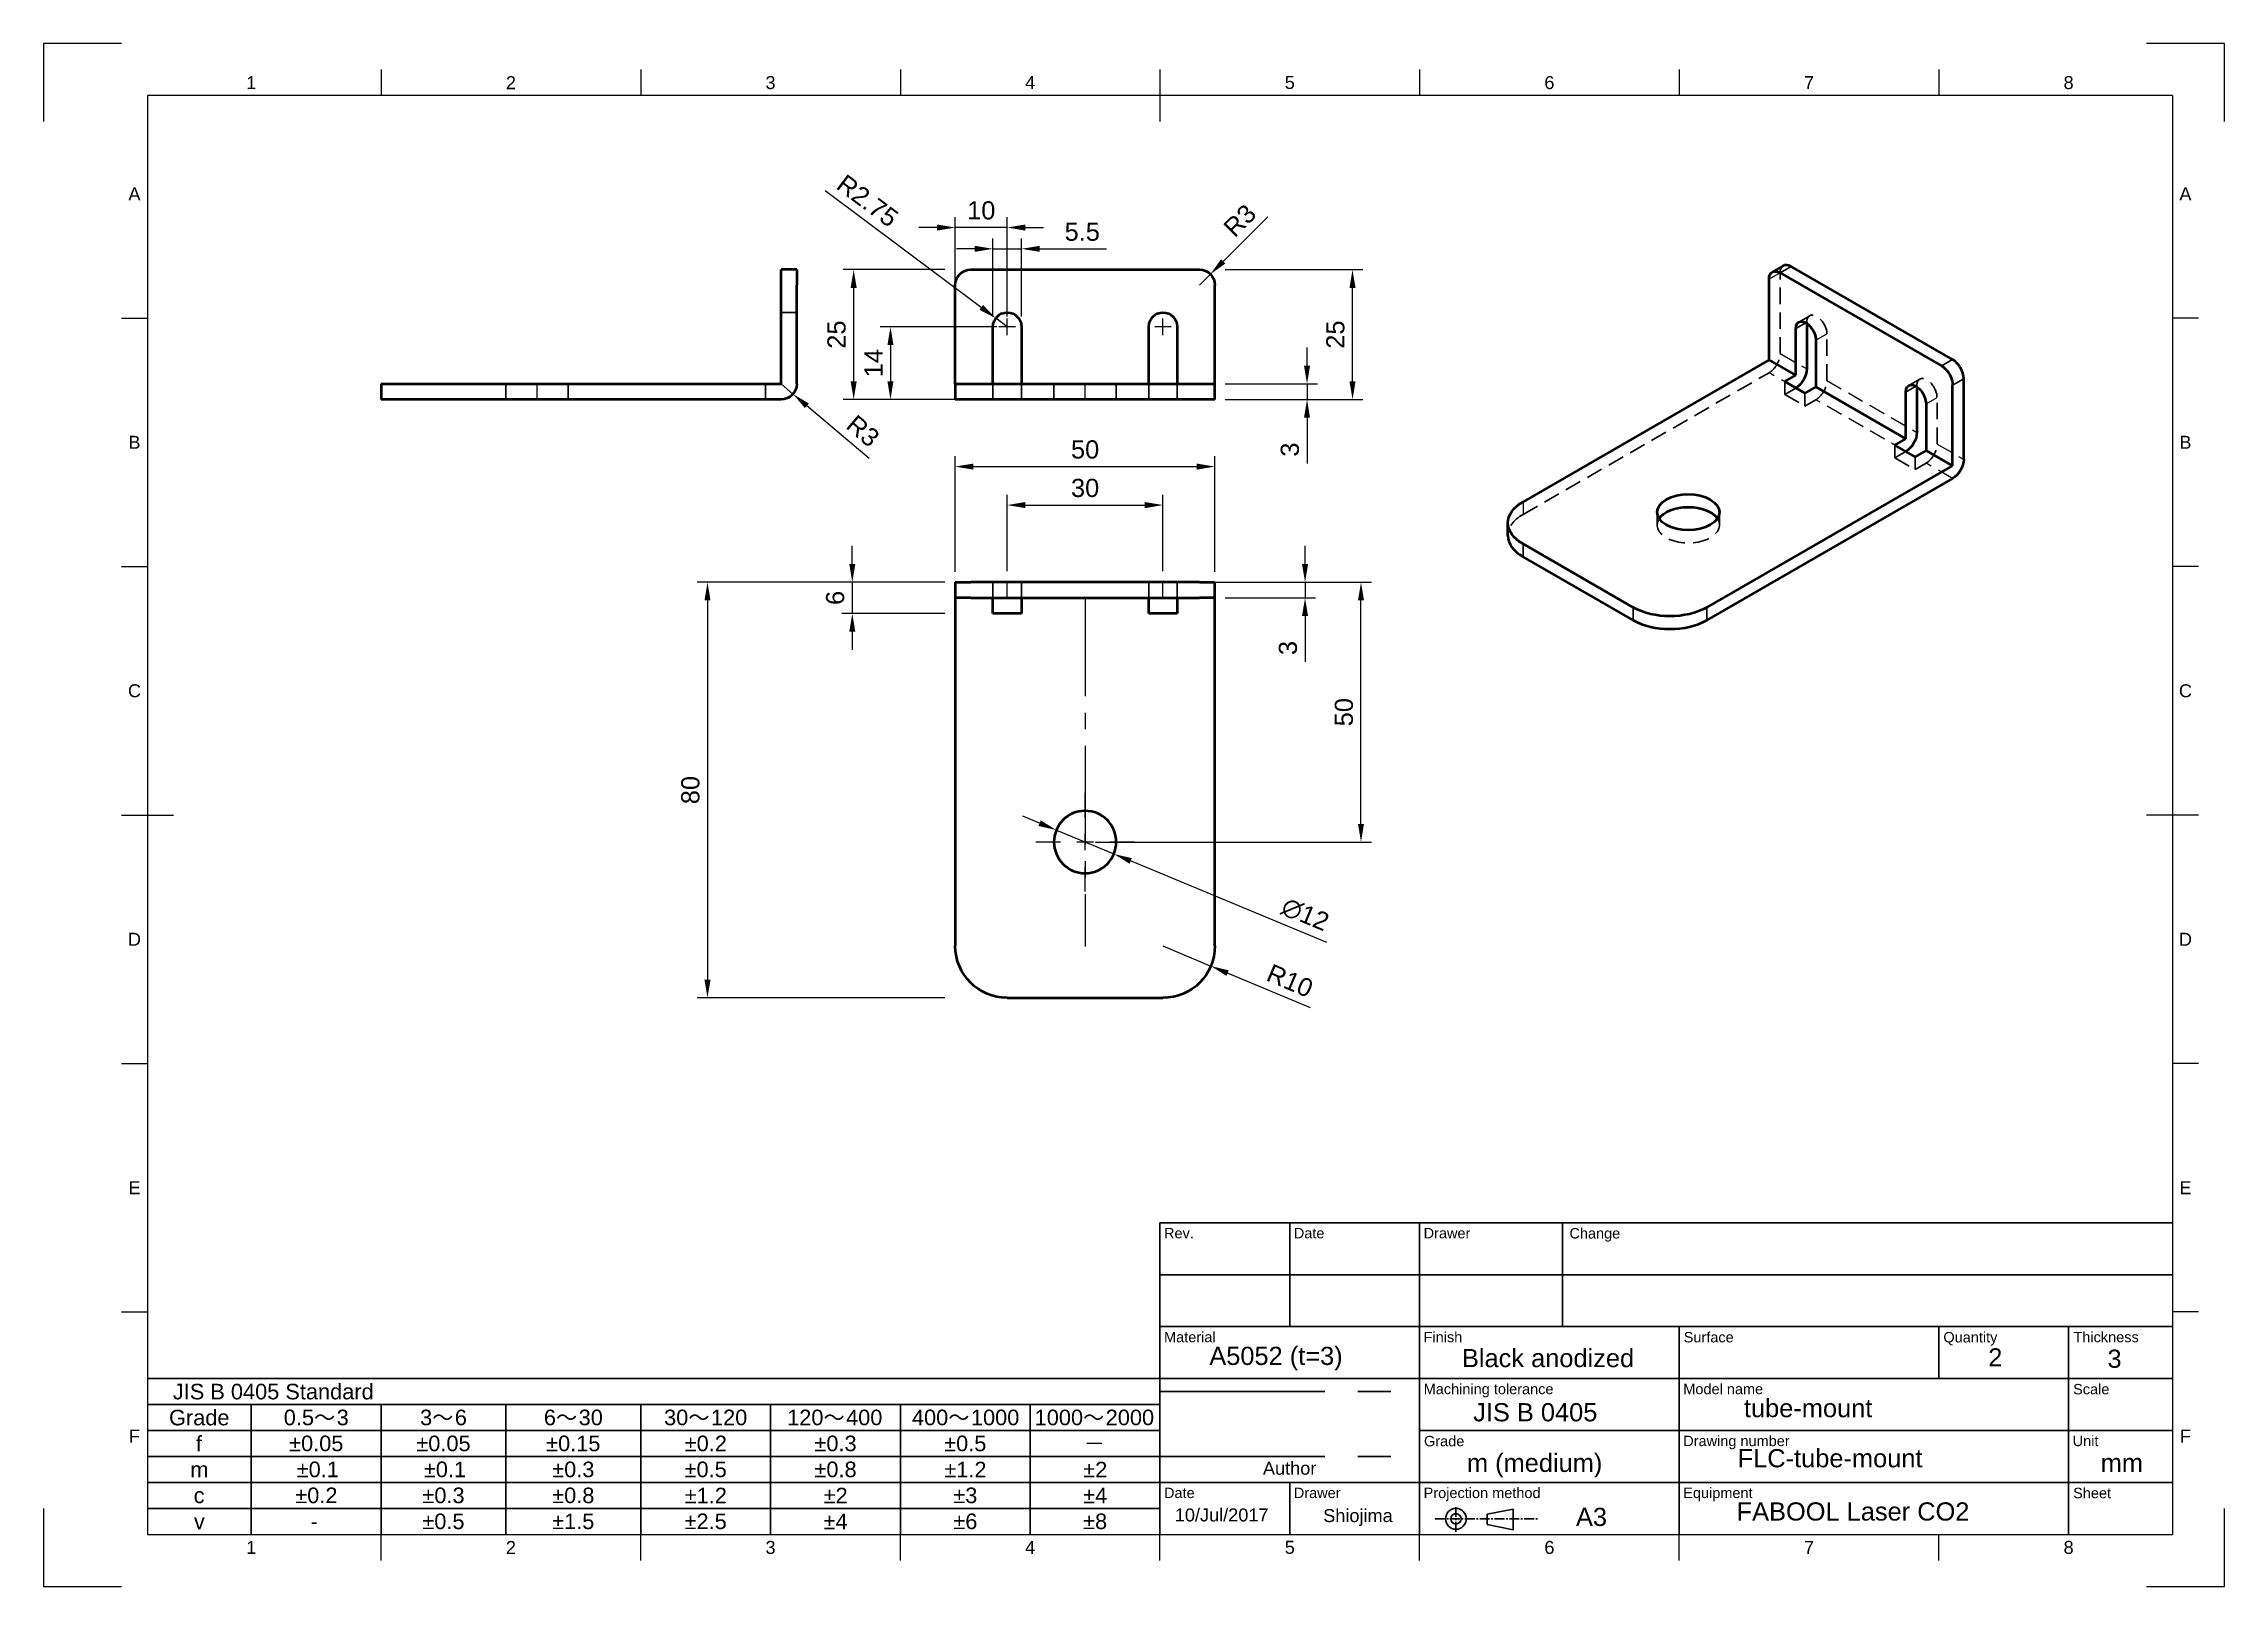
# Model space of a CAD drawing. Header units: millimetres. Extents: x 0 to 420, y 0 to 297.
import ezdxf
from ezdxf.enums import TextEntityAlignment as Align

# ---------------------------------------------------------------- set-up
doc = ezdxf.new("R2010")
doc.units = ezdxf.units.MM
for name, pattern in [('CENTER', [50.8, 31.75, -6.35, 6.35, -6.35]), ('CENTER2', [28.575, 19.05, -3.175, 3.175, -3.175]), ('HIDDEN2', [4.7625, 3.175, -1.5875])]:
    doc.linetypes.add(name, pattern=pattern)
for name, color, linetype, lineweight in [('Annotations', 7, 'Continuous', 25), ('Border', 7, 'Continuous', 25), ('Center Lines', 7, 'CENTER2', 25), ('TitleBlock', 7, 'Continuous', 35), ('可視', 7, 'Continuous', 50), ('狭い可視', 7, 'Continuous', 35), ('狭い隠線', 7, 'HIDDEN2', 25), ('隠線処理', 7, 'HIDDEN2', 35)]:
    doc.layers.add(name, color=color, linetype=linetype, lineweight=lineweight)
doc.styles.add('FusionTitle', font='ARIALUNI.TTF')
doc.styles.get("Standard").update_dxf_attribs({"font": 'arial.ttf'})
doc.dimstyles.new('ISO-25', dxfattribs={"dimtxt": 3.5, "dimasz": 3.5, "dimexe": 2, "dimexo": 2, "dimgap": 1.5, "dimtad": 1, "dimdsep": 46, "dimtxsty": 'Standard', "dimcen": 0, "dimclrd": 256, "dimclre": 256, "dimclrt": 256, "dimazin": 3, "dimtp": 0.1, "dimtm": 0.1, "dimtfac": 0.714, "dimtmove": 0, "dimatfit": 3, "dimfxl": 1, "dimarcsym": 0})

# ---------------------------------------------------------------- blocks, each defined once
blk = doc.blocks.new('CustomObjectsInViewport9_0')
at = {"layer": '可視', "extrusion": (-0.707107, -0.407196, 0.578093)}
for p, q in [((335.07, 254.24), (332.95, 253.02)), ((334.45, 252.87), (365.56, 234.95)), ((367.68, 236.17), (336.57, 254.09)), ((332.33, 236.1), (332.33, 251.64)), ((337.46, 233.15), (337.46, 242.14)), ((339.58, 243.16), (339.58, 234.37)), ((341.34, 239.91), (341.34, 230.91)), ((332.33, 236.1), (284.95, 208.82)), ((337.46, 233.15), (332.33, 236.1)), ((335.33, 231.93), (337.46, 233.15)), ((339.22, 229.69), (335.33, 231.93)), ((367.68, 215.74), (367.68, 231.28)), ((369.81, 216.97), (369.81, 232.5)), ((341.34, 230.91), (339.22, 229.69)), ((358.67, 220.94), (341.34, 230.91)), ((358.67, 220.94), (358.67, 229.93)), ((360.79, 230.95), (360.79, 222.16)), ((362.56, 227.69), (362.56, 218.7)), ((356.55, 219.71), (358.67, 220.94)), ((360.44, 217.47), (356.55, 219.71)), ((362.56, 218.7), (360.44, 217.47)), ((367.68, 215.74), (362.56, 218.7)), ((320.31, 188.46), (367.68, 215.74)), ((367.68, 213.29), (320.31, 186.01)), ((282.02, 202.3), (282.02, 204.75)), ((284.95, 200.68), (306.17, 188.46)), ((306.17, 186.01), (284.95, 198.23))]:
    blk.add_line(p, q, dxfattribs=at)
at = {"layer": '可視', "extrusion": (1.09315e-16, 2.55123e-16, -1)}
for centre, start_param, end_param in [((334.45, 250.42), -0.787332, 0.783464), ((365.56, 232.5), 0.783464, 2.354261)]:
    blk.add_ellipse(centre, major_axis=(-1.5, 2.6), ratio=0.578093, start_param=start_param, end_param=end_param, dxfattribs=at)
at = {"layer": '可視'}
for centre, major_axis, ratio, start_param, end_param in [((336.57, 251.64), (-1.5, 2.6), 0.578093, -0.783464, 0), ((367.68, 233.72), (-1.5, 2.6), 0.578093, -2.354261, -0.783464), ((292.02, 202.3), (-10, 0), 0.575862, 0, 0.785398), ((313.24, 190.08), (-10, 0), 0.575862, 0.785398, 2.356194)]:
    blk.add_ellipse(centre, major_axis=major_axis, ratio=ratio, start_param=start_param, end_param=end_param, dxfattribs=at)
at = {"layer": '可視', "extrusion": (-7.61682e-17, 2.43506e-16, -1)}
for centre in [(339.4, 241.02), (360.61, 228.81)]:
    blk.add_ellipse(centre, major_axis=(-1.37, 2.38), ratio=0.578093, start_param=-0.787332, end_param=2.354261, dxfattribs=at)
at = {"layer": '可視', "extrusion": (8.67549e-17, 2.06271e-16, -1)}
for centre, end_param in [((337.46, 233.15), 5.495853), ((358.67, 220.94), 5.495853), ((367.68, 215.74), 5.499721)]:
    blk.add_ellipse(centre, major_axis=(-1.5, -2.6), ratio=0.578093, start_param=3.928925, end_param=end_param, dxfattribs=at)
at = {"layer": '可視', "extrusion": (1.11022e-16, 3.60822e-16, -1)}
for centre, start_param, end_param in [((316.77, 206.79), -2.356194, 3.926991), ((316.77, 204.33), 0.362832, 2.778761)]:
    blk.add_ellipse(centre, major_axis=(-6, 0), ratio=0.575862, start_param=start_param, end_param=end_param, dxfattribs=at)
at = {"layer": '可視', "extrusion": (1.64397e-29, 2.77556e-16, -1)}
blk.add_ellipse((292.02, 204.75), major_axis=(-10, 0), ratio=0.575862, start_param=-0.785398, end_param=0.785398, dxfattribs=at)
at = {"layer": '可視', "extrusion": (-5.55112e-17, 2.77556e-16, -1)}
blk.add_ellipse((313.24, 192.53), major_axis=(-10, 0), ratio=0.575862, start_param=-2.356194, end_param=-0.785398, dxfattribs=at)
at = {"layer": '狭い可視', "extrusion": (-0.707107, -0.407196, 0.578093)}
for p, q in [((334.45, 252.87), (336.57, 254.09)), ((337.46, 242.14), (339.41, 243.27)), ((367.68, 236.17), (365.56, 234.95)), ((358.67, 229.93), (360.62, 231.05)), ((367.68, 231.28), (369.81, 232.5)), ((284.95, 198.23), (284.95, 200.68)), ((306.17, 188.46), (306.17, 186.01)), ((320.31, 186.01), (320.31, 188.46))]:
    blk.add_line(p, q, dxfattribs=at)
at = {"layer": '狭い隠線', "extrusion": (-0.707107, -0.407196, 0.578093)}
for p, q in [((334.45, 252.86), (332.33, 251.64)), ((339.41, 243.27), (339.58, 243.37)), ((341.34, 239.91), (343.47, 241.13)), ((334.45, 237.33), (339.58, 234.37)), ((337.46, 230.7), (332.33, 233.65)), ((343.47, 232.13), (360.79, 222.16)), ((360.62, 231.05), (360.79, 231.15)), ((358.67, 218.48), (341.34, 228.46)), ((362.56, 227.69), (364.68, 228.91)), ((364.68, 219.92), (369.81, 216.97)), ((367.68, 213.29), (362.56, 216.24)), ((284.95, 208.82), (284.95, 206.37))]:
    blk.add_line(p, q, dxfattribs=at)
at = {"layer": '隠線処理', "extrusion": (-0.707107, -0.407196, 0.578093)}
for p, q in [((334.45, 237.33), (334.45, 252.86)), ((338.03, 243.41), (340.15, 244.63)), ((339.58, 243.37), (339.58, 243.16)), ((343.47, 232.13), (343.47, 241.13)), ((284.95, 206.37), (332.33, 233.65)), ((335.33, 231.93), (335.33, 229.48)), ((359.24, 231.19), (361.36, 232.41)), ((360.79, 231.15), (360.79, 230.95)), ((337.46, 230.7), (335.33, 229.48)), ((335.33, 229.48), (339.22, 227.24)), ((339.22, 229.69), (339.22, 227.24)), ((339.22, 227.24), (341.34, 228.46)), ((364.68, 219.92), (364.68, 228.91)), ((356.55, 219.71), (356.55, 217.26)), ((358.67, 218.48), (356.55, 217.26)), ((356.55, 217.26), (360.44, 215.02)), ((360.44, 217.47), (360.44, 215.02)), ((360.44, 215.02), (362.56, 216.24)), ((310.77, 204.33), (310.77, 206.79)), ((322.77, 204.33), (322.77, 206.79))]:
    blk.add_line(p, q, dxfattribs=at)
at = {"layer": '隠線処理'}
for centre, major_axis, ratio, start_param, end_param in [((336.57, 251.64), (-1.5, 2.6), 0.578093, 0, 0.787332), ((341.52, 242.25), (-1.37, 2.38), 0.578093, -2.354261, 0.787332), ((332.33, 236.1), (-1.5, -2.6), 0.578093, 0.783464, 2.354261), ((341.34, 230.91), (-1.5, -2.6), 0.578093, 0.783464, 2.354261), ((362.73, 230.03), (-1.37, 2.38), 0.578093, -2.354261, 0.787332), ((362.56, 218.7), (-1.5, -2.6), 0.578093, 0.783464, 2.354261), ((292.02, 202.3), (-10, 0), 0.575862, -0.785398, 0)]:
    blk.add_ellipse(centre, major_axis=major_axis, ratio=ratio, start_param=start_param, end_param=end_param, dxfattribs=at)
at = {"layer": '隠線処理', "extrusion": (1.9607e-16, -4.88514e-17, -1)}
for centre in [(337.46, 233.15), (358.67, 220.94)]:
    blk.add_ellipse(centre, major_axis=(-1.5, -2.6), ratio=0.578093, start_param=5.495853, end_param=5.499721, dxfattribs=at)
at = {"layer": '隠線処理', "extrusion": (1.11022e-16, 3.60822e-16, -1)}
blk.add_ellipse((316.77, 204.33), major_axis=(-6, 0), ratio=0.575862, start_param=2.778761, end_param=6.646017, dxfattribs=at)
blk = doc.blocks.new('NEW BLOCK3')
for p, q in [((215, 70), (410, 70)), ((215, 70), (215, 10)), ((240, 50), (240, 70)), ((265, 50), (265, 70)), ((292.51, 70), (292.51, 50)), ((215, 60), (410, 60)), ((215, 50), (410, 50)), ((265, 40), (265, 50)), ((315, 40), (315, 50)), ((365, 40), (365, 50)), ((390, 40), (390, 50)), ((215, 40), (410, 40)), ((265, 10), (265, 40)), ((315, 10), (315, 40)), ((390, 10), (390, 40)), ((265, 30), (410, 30)), ((215, 20), (410, 20)), ((240, 10), (240, 20)), ((278, 13.89), (283, 14.89)), ((278, 11.89), (278, 13.89)), ((283, 14.89), (283, 10.89)), ((283, 10.89), (278, 11.89))]:
    blk.add_line(p, q)
at = {"transparency": 33554687}
for p, q in [((215, 40), (20, 40)), ((20, 35), (215, 35)), ((40, 10), (40, 35)), ((65, 10), (65, 35)), ((89, 10), (89, 35)), ((115, 10), (115, 35)), ((140, 10), (140, 35)), ((165, 10), (165, 35)), ((190, 10), (190, 35)), ((215, 30), (20, 30)), ((20, 25), (215, 25)), ((215, 20), (20, 20)), ((20, 15), (215, 15))]:
    blk.add_line(p, q, dxfattribs=at)
at = {"linetype": 'CENTER', "transparency": 33554687}
blk.add_line((215, 37.5), (265, 37.5), dxfattribs=at)
at = {"linetype": 'CENTER'}
blk.add_line((215, 25), (265, 25), dxfattribs=at)
at = {"linetype": 'CENTER2', "ltscale": 0.1}
for p, q in [((268, 13), (287.69, 13)), ((272, 10.5), (272, 15.5))]:
    blk.add_line(p, q, dxfattribs=at)
for radius in [2, 1]:
    blk.add_circle((272, 13), radius)
at = {"layer": 'Border', "transparency": 33554687}
for p, q in [((0, 297), (0, 282)), ((15, 297), (0, 297)), ((0, 297), (0, 282)), ((15, 297), (0, 297)), ((15, 297), (0, 297)), ((0, 297), (0, 282)), ((420, 297), (405, 297)), ((420, 297), (405, 297)), ((420, 297), (405, 297)), ((420, 282), (420, 297)), ((420, 282), (420, 297)), ((420, 282), (420, 297)), ((65, 292), (65, 287)), ((65, 292), (65, 287)), ((65, 292), (65, 287)), ((115, 292), (115, 287)), ((115, 292), (115, 287)), ((115, 292), (115, 287)), ((165, 292), (165, 287)), ((165, 292), (165, 287)), ((165, 292), (165, 287)), ((215, 292), (215, 282)), ((215, 292), (215, 282)), ((215, 292), (215, 282)), ((265, 292), (265, 287)), ((265, 292), (265, 287)), ((265, 292), (265, 287)), ((315, 292), (315, 287)), ((315, 292), (315, 287)), ((315, 292), (315, 287)), ((365, 292), (365, 287)), ((365, 292), (365, 287)), ((365, 292), (365, 287)), ((410, 287), (20, 287)), ((20, 287), (20, 10)), ((410, 287), (20, 287)), ((20, 287), (20, 10)), ((410, 287), (20, 287)), ((20, 287), (20, 10)), ((410, 287), (410, 10)), ((410, 287), (410, 10)), ((410, 287), (410, 10)), ((15, 244.17), (20, 244.17)), ((15, 244.17), (20, 244.17)), ((15, 244.17), (20, 244.17)), ((415, 244.17), (410, 244.17)), ((415, 244.17), (410, 244.17)), ((415, 244.17), (410, 244.17)), ((15, 196.33), (20, 196.33)), ((15, 196.33), (20, 196.33)), ((15, 196.33), (20, 196.33)), ((415, 196.33), (410, 196.33)), ((415, 196.33), (410, 196.33)), ((415, 196.33), (410, 196.33)), ((15, 148.5), (25, 148.5)), ((15, 148.5), (25, 148.5)), ((15, 148.5), (25, 148.5)), ((415, 148.5), (405, 148.5)), ((415, 148.5), (405, 148.5)), ((415, 148.5), (405, 148.5)), ((15, 100.67), (20, 100.67)), ((15, 100.67), (20, 100.67)), ((15, 100.67), (20, 100.67)), ((415, 100.67), (410, 100.67)), ((415, 100.67), (410, 100.67)), ((415, 100.67), (410, 100.67)), ((15, 52.83), (20, 52.83)), ((15, 52.83), (20, 52.83)), ((15, 52.83), (20, 52.83)), ((415, 52.83), (410, 52.83)), ((415, 52.83), (410, 52.83)), ((415, 52.83), (410, 52.83)), ((0, 15), (0, 0)), ((0, 15), (0, 0)), ((0, 15), (0, 0)), ((215, 5), (215, 15)), ((215, 5), (215, 15)), ((215, 5), (215, 15)), ((420, 0), (420, 15)), ((420, 0), (420, 15)), ((420, 0), (420, 15)), ((20, 10), (410, 10)), ((20, 10), (410, 10)), ((20, 10), (410, 10)), ((65, 5), (65, 10)), ((65, 5), (65, 10)), ((65, 5), (65, 10)), ((115, 5), (115, 10)), ((115, 5), (115, 10)), ((115, 5), (115, 10)), ((165, 5), (165, 10)), ((165, 5), (165, 10)), ((165, 5), (165, 10)), ((265, 5), (265, 10)), ((265, 5), (265, 10)), ((265, 5), (265, 10)), ((315, 5), (315, 10)), ((315, 5), (315, 10)), ((315, 5), (315, 10)), ((365, 5), (365, 10)), ((365, 5), (365, 10)), ((365, 5), (365, 10)), ((0, 0), (15, 0)), ((0, 0), (15, 0)), ((0, 0), (15, 0)), ((405, 0), (420, 0)), ((405, 0), (420, 0)), ((405, 0), (420, 0))]:
    blk.add_line(p, q, dxfattribs=at)
at = {"transparency": 33554687}
for s, height, p in [('Rev.', 2, (215.78, 67)), ('Date', 2, (240.78, 67)), ('Drawer', 2, (265.78, 67)), ('Change', 2, (293.86, 66.97)), ('Material', 2, (215.79, 47)), ('Finish', 2, (265.77, 47)), ('Surface', 2, (315.87, 46.97)), ('Quantity', 2, (365.88, 46.96)), ('Thickness', 2, (390.93, 47)), ('JIS B 0405 Standard', 3, (24.89, 36)), ('Machining tolerance', 2, (265.79, 37)), ('Model name', 2, (315.79, 37)), ('Scale', 2, (390.87, 36.97)), ('Grade', 3, (24.15, 31)), ('0.5', 3, (46.25, 31.02)), ('3', 3, (56.44, 31.02)), ('3', 3, (72.5, 31.02)), ('6', 3, (79.19, 31.02)), ('6', 3, (96.34, 31.02)), ('30', 3, (103.04, 31.02)), ('30', 3, (119.5, 31.02)), ('120', 3, (128.53, 31.02)), ('120', 3, (143.2, 31.02)), ('400', 3, (154.55, 31.02)), ('400', 3, (167.23, 31.02)), ('1000', 3, (178.59, 31.02)), ('1000', 3, (190.87, 31.02)), ('2000', 3, (204.55, 31.02)), ('JIS B 0405', 3.5, (275.32, 31.77)), ('～', 3, (52.07, 31.02)), ('～', 3, (74.83, 31.02)), ('～', 3, (98.67, 31.02)), ('～', 3, (124.17, 31.02)), ('～', 3, (150.19, 31.02)), ('～', 3, (174.23, 31.02)), ('～', 3, (200.19, 31.02)), ('f', 3, (29.33, 25.97)), ('±0.05', 3, (47.28, 26.02)), ('±0.05', 3, (71.78, 26.02)), ('±0.15', 3, (96.78, 26.02)), ('±0.2', 3, (123.47, 26.02)), ('±0.3', 3, (148.45, 26.02)), ('±0.5', 3, (173.44, 26.02)), ('－', 3, (200.3, 26)), ('Grade', 2, (265.85, 26.97)), ('m (medium)', 3.5, (274.12, 22.03)), ('Drawing number', 2, (315.78, 27)), ('Unit', 2, (390.78, 27)), ('m', 3, (28.25, 21)), ('±0.1', 3, (48.74, 21.02)), ('±0.1', 3, (73.24, 21.02)), ('±0.3', 3, (97.95, 21.02)), ('±0.5', 3, (123.44, 21.02)), ('±0.8', 3, (148.45, 21.02)), ('±1.2', 3, (173.47, 20.99)), ('±2', 3, (200.22, 20.99)), ('Author', 2.5, (234.83, 21.5)), ('mm', 3.5, (396.18, 22.03)), ('c', 3, (28.89, 16.02)), ('±0.2', 3, (48.47, 16.02)), ('±0.3', 3, (72.95, 16.02)), ('±0.8', 3, (97.95, 16.02)), ('±1.2', 3, (123.47, 15.99)), ('±2', 3, (150.22, 15.99)), ('±3', 3, (175.2, 16.02)), ('±4', 3, (200.21, 16)), ('Date', 2, (215.78, 17)), ('Drawer', 2, (240.78, 17)), ('Projection method', 2, (265.78, 17)), ('Equipment', 2, (315.78, 17)), ('Sheet', 2, (390.87, 16.97)), ('v', 3, (28.95, 11)), ('±0.5', 3, (72.94, 11.02)), ('±1.5', 3, (97.94, 11.02)), ('±2.5', 3, (123.44, 11.02)), ('±4', 3, (150.21, 11)), ('±6', 3, (175.2, 11.02)), ('±8', 3, (200.2, 11.02)), ('A3', 3.5, (295.12, 11.63)), ('-', 3, (51.41, 11))]:
    blk.add_text(s, height=height, dxfattribs=at).set_placement(p)
at = {"layer": 'Border', "transparency": 33554687, "style": 'FusionTitle'}
for s, p in [('1', (40, 289.5)), ('1', (40, 289.5)), ('1', (40, 289.5)), ('2', (90, 289.5)), ('2', (90, 289.5)), ('2', (90, 289.5)), ('3', (140, 289.5)), ('3', (140, 289.5)), ('3', (140, 289.5)), ('4', (190, 289.5)), ('4', (190, 289.5)), ('4', (190, 289.5)), ('5', (240, 289.5)), ('5', (240, 289.5)), ('5', (240, 289.5)), ('6', (290, 289.5)), ('6', (290, 289.5)), ('6', (290, 289.5)), ('7', (340, 289.5)), ('7', (340, 289.5)), ('7', (340, 289.5)), ('8', (390, 289.5)), ('8', (390, 289.5)), ('8', (390, 289.5)), ('A', (17.5, 268.08)), ('A', (17.5, 268.08)), ('A', (17.5, 268.08)), ('A', (412.5, 268.08)), ('A', (412.5, 268.08)), ('A', (412.5, 268.08)), ('B', (17.5, 220.25)), ('B', (17.5, 220.25)), ('B', (17.5, 220.25)), ('B', (412.5, 220.25)), ('B', (412.5, 220.25)), ('B', (412.5, 220.25)), ('C', (17.5, 172.42)), ('C', (17.5, 172.42)), ('C', (17.5, 172.42)), ('C', (412.5, 172.42)), ('C', (412.5, 172.42)), ('C', (412.5, 172.42)), ('D', (17.5, 124.58)), ('D', (17.5, 124.58)), ('D', (17.5, 124.58)), ('D', (412.5, 124.58)), ('D', (412.5, 124.58)), ('D', (412.5, 124.58)), ('E', (17.5, 76.75)), ('E', (17.5, 76.75)), ('E', (17.5, 76.75)), ('E', (412.5, 76.75)), ('E', (412.5, 76.75)), ('E', (412.5, 76.75)), ('F', (17.5, 28.92)), ('F', (17.5, 28.92)), ('F', (17.5, 28.92)), ('F', (412.5, 28.92)), ('F', (412.5, 28.92)), ('F', (412.5, 28.92)), ('1', (40, 7.5)), ('1', (40, 7.5)), ('1', (40, 7.5)), ('2', (90, 7.5)), ('2', (90, 7.5)), ('2', (90, 7.5)), ('3', (140, 7.5)), ('3', (140, 7.5)), ('3', (140, 7.5)), ('4', (190, 7.5)), ('4', (190, 7.5)), ('4', (190, 7.5)), ('5', (240, 7.5)), ('5', (240, 7.5)), ('5', (240, 7.5)), ('6', (290, 7.5)), ('6', (290, 7.5)), ('6', (290, 7.5)), ('7', (340, 7.5)), ('7', (340, 7.5)), ('7', (340, 7.5)), ('8', (390, 7.5)), ('8', (390, 7.5)), ('8', (390, 7.5))]:
    blk.add_text(s, height=2.5, dxfattribs=at).set_placement(p, align=Align.MIDDLE)
blk = doc.blocks.new('*U6')
at = {"layer": 'Center Lines', "color": 0, "transparency": 16777216}
for p, q in [((0, 4.7625), (0, 9.5)), ((-9.5, 0), (-4.7625, 0)), ((4.7625, 0), (9.5, 0)), ((0, -9.5), (0, -4.7625))]:
    blk.add_line(p, q, dxfattribs=at)
at = {"layer": 'Center Lines', "color": 0, "linetype": 'Continuous', "transparency": 16777216}
for p, q in [((-1.5875, 0), (1.5875, 0)), ((0, -1.5875), (0, 1.5875))]:
    blk.add_line(p, q, dxfattribs=at)
blk = doc.blocks.new('*U7')
at = {"layer": 'Center Lines', "color": 0, "linetype": 'Continuous', "transparency": 16777216}
for p, q in [((-1.5875, 0), (1.5875, 0)), ((0, -1.5875), (0, 1.5875))]:
    blk.add_line(p, q, dxfattribs=at)
blk = doc.blocks.new('*U8')
at = {"layer": 'Center Lines', "color": 0, "linetype": 'Continuous', "transparency": 16777216}
for p, q in [((-1.5875, 0), (1.5875, 0)), ((0, -1.5875), (0, 1.5875))]:
    blk.add_line(p, q, dxfattribs=at)
blk = doc.blocks.new('*U9')
at = {"color": 0, "linetype": 'CENTER2', "transparency": 16777216}
blk.add_line((0, -1.62), (0, 1.62), dxfattribs=at)
blk = doc.blocks.new('*U10')
at = {"color": 0, "linetype": 'CENTER2', "transparency": 16777216}
blk.add_line((0, -1.62), (0, 1.62), dxfattribs=at)
blk = doc.blocks.new('*U11')
at = {"color": 0, "linetype": 'CENTER2', "transparency": 16777216}
blk.add_line((0, -1.62), (0, 1.62), dxfattribs=at)
blk = doc.blocks.new('*U12')
at = {"color": 0, "linetype": 'CENTER2', "transparency": 16777216}
blk.add_line((0, -1.62), (0, 1.62), dxfattribs=at)
blk = doc.blocks.new('*U13')
at = {"color": 0, "linetype": 'CENTER2', "transparency": 16777216}
blk.add_line((0, 33.62), (0, -33.62), dxfattribs=at)
blk = doc.blocks.new('*D14')
at = {"lineweight": -2, "transparency": 16777216}
for p, q in [((175.6, 195.3), (175.6, 217.58)), ((179.1, 215.58), (222.1, 215.58)), ((225.6, 195.3), (225.6, 217.58))]:
    blk.add_line(p, q, dxfattribs=at)
at = {"transparency": 16777216}
for points in [[(179.1, 216.16), (179.1, 214.99), (175.6, 215.58)], [(222.1, 216.16), (222.1, 214.99), (225.6, 215.58)]]:
    blk.add_solid(points, dxfattribs=at)
at = {"layer": 'Defpoints', "color": 0, "transparency": 16777216}
for p in [(225.6, 215.58), (175.6, 193.3), (225.6, 193.3)]:
    blk.add_point(p, dxfattribs=at)
at = {"transparency": 16777216, "insert": (200.6, 218.86), "char_height": 3.5, "attachment_point": 5}
blk.add_mtext('50', dxfattribs=at)
blk = doc.blocks.new('*D15')
at = {"lineweight": -2, "transparency": 16777216}
for p, q in [((185.6, 195.42), (185.6, 210.17)), ((215.6, 195.42), (215.6, 210.17)), ((189.1, 208.17), (212.1, 208.17))]:
    blk.add_line(p, q, dxfattribs=at)
at = {"transparency": 16777216}
for points in [[(189.1, 208.75), (189.1, 207.58), (185.6, 208.17)], [(212.1, 208.75), (212.1, 207.58), (215.6, 208.17)]]:
    blk.add_solid(points, dxfattribs=at)
at = {"layer": 'Defpoints', "color": 0, "transparency": 16777216}
for p in [(215.6, 208.17), (185.6, 193.42), (215.6, 193.42)]:
    blk.add_point(p, dxfattribs=at)
at = {"transparency": 16777216, "insert": (200.6, 211.45), "char_height": 3.5, "attachment_point": 5}
blk.add_mtext('30', dxfattribs=at)
blk = doc.blocks.new('*D17')
at = {"lineweight": -2, "transparency": 16777216}
for p, q in [((242.96, 196.8), (242.96, 200.3)), ((227.6, 193.3), (244.96, 193.3)), ((242.96, 193.3), (242.96, 190.3)), ((227.6, 190.3), (244.96, 190.3)), ((242.96, 186.8), (242.96, 178.01))]:
    blk.add_line(p, q, dxfattribs=at)
at = {"transparency": 16777216}
for points in [[(242.37, 196.8), (243.54, 196.8), (242.96, 193.3)], [(242.37, 186.8), (243.54, 186.8), (242.96, 190.3)]]:
    blk.add_solid(points, dxfattribs=at)
at = {"layer": 'Defpoints', "color": 0, "transparency": 16777216}
for p in [(225.6, 193.3), (225.6, 190.3), (242.96, 190.3)]:
    blk.add_point(p, dxfattribs=at)
at = {"transparency": 16777216, "insert": (239.67, 180.65), "char_height": 3.5, "attachment_point": 5, "rotation": 90}
blk.add_mtext('3', dxfattribs=at)
blk = doc.blocks.new('*D18')
at = {"lineweight": -2, "transparency": 16777216}
for p, q in [((202.6, 193.3), (255.73, 193.3)), ((253.73, 146.8), (253.73, 189.8)), ((202.6, 143.3), (255.73, 143.3))]:
    blk.add_line(p, q, dxfattribs=at)
at = {"transparency": 16777216}
for points in [[(253.15, 189.8), (254.32, 189.8), (253.73, 193.3)], [(253.15, 146.8), (254.32, 146.8), (253.73, 143.3)]]:
    blk.add_solid(points, dxfattribs=at)
at = {"layer": 'Defpoints', "color": 0, "transparency": 16777216}
for p in [(200.6, 193.3), (253.73, 193.3), (200.6, 143.3)]:
    blk.add_point(p, dxfattribs=at)
at = {"transparency": 16777216, "insert": (250.45, 168.3), "char_height": 3.5, "attachment_point": 5, "rotation": 90}
blk.add_mtext('50', dxfattribs=at)
blk = doc.blocks.new('*D19')
at = {"lineweight": -2, "transparency": 16777216}
for p, q in [((191.83, 146.94), (188.59, 148.29)), ((195.06, 145.6), (206.14, 141)), ((247.13, 123.96), (209.37, 139.65))]:
    blk.add_line(p, q, dxfattribs=at)
at = {"transparency": 16777216}
for points in [[(192.05, 147.48), (191.6, 146.4), (195.06, 145.6)], [(209.6, 140.19), (209.15, 139.12), (206.14, 141)]]:
    blk.add_solid(points, dxfattribs=at)
at = {"layer": 'Defpoints', "color": 0, "transparency": 16777216}
for p in [(195.06, 145.6), (206.14, 141)]:
    blk.add_point(p, dxfattribs=at)
at = {"transparency": 16777216, "insert": (242.99, 129.35), "char_height": 3.5, "attachment_point": 5, "rotation": 337.4392}
blk.add_mtext('∅12', dxfattribs=at)
blk = doc.blocks.new('*D20')
at = {"lineweight": -2, "transparency": 16777216}
for p, q in [((215.6, 123.3), (224.82, 119.42)), ((244.01, 111.35), (228.04, 118.07))]:
    blk.add_line(p, q, dxfattribs=at)
blk.add_arc((215.6, 123.3), 10, 281.4592, 348.6505, dxfattribs=at)
at = {"transparency": 16777216}
blk.add_solid([(228.27, 118.6), (227.82, 117.53), (224.82, 119.42)], dxfattribs=at)
at = {"layer": 'Defpoints', "color": 0, "transparency": 16777216}
for p in [(215.6, 123.3), (224.82, 119.42)]:
    blk.add_point(p, dxfattribs=at)
at = {"transparency": 16777216, "insert": (240.05, 116.58), "char_height": 3.5, "attachment_point": 5, "rotation": 337.1913}
blk.add_mtext('R10', dxfattribs=at)
blk = doc.blocks.new('*D21')
at = {"lineweight": -2, "transparency": 16777216}
for p, q in [((173.6, 193.3), (125.87, 193.3)), ((127.87, 189.8), (127.87, 116.8)), ((173.6, 113.3), (125.87, 113.3))]:
    blk.add_line(p, q, dxfattribs=at)
at = {"transparency": 16777216}
for points in [[(127.29, 189.8), (128.46, 189.8), (127.87, 193.3)], [(127.29, 116.8), (128.46, 116.8), (127.87, 113.3)]]:
    blk.add_solid(points, dxfattribs=at)
at = {"layer": 'Defpoints', "color": 0, "transparency": 16777216}
for p in [(175.6, 193.3), (127.87, 113.3), (175.6, 113.3)]:
    blk.add_point(p, dxfattribs=at)
at = {"transparency": 16777216, "insert": (124.59, 153.3), "char_height": 3.5, "attachment_point": 5, "rotation": 90}
blk.add_mtext('80', dxfattribs=at)
blk = doc.blocks.new('*D22')
at = {"lineweight": -2, "transparency": 16777216}
for p, q in [((155.76, 196.8), (155.76, 200.3)), ((173.6, 193.3), (153.76, 193.3)), ((155.76, 193.3), (155.76, 187.3)), ((173.6, 187.3), (153.76, 187.3)), ((155.76, 183.8), (155.76, 180.3))]:
    blk.add_line(p, q, dxfattribs=at)
at = {"transparency": 16777216}
for points in [[(155.18, 196.8), (156.34, 196.8), (155.76, 193.3)], [(155.18, 183.8), (156.34, 183.8), (155.76, 187.3)]]:
    blk.add_solid(points, dxfattribs=at)
at = {"layer": 'Defpoints', "color": 0, "transparency": 16777216}
for p in [(175.6, 193.3), (155.76, 187.3), (175.6, 187.3)]:
    blk.add_point(p, dxfattribs=at)
at = {"transparency": 16777216, "insert": (152.47, 190.3), "char_height": 3.5, "attachment_point": 5, "rotation": 90}
blk.add_mtext('6', dxfattribs=at)
blk = doc.blocks.new('*D23')
at = {"lineweight": -2, "transparency": 16777216}
for p, q in [((227.6, 253.49), (254.1, 253.49)), ((252.1, 231.99), (252.1, 249.99)), ((227.6, 228.49), (254.1, 228.49))]:
    blk.add_line(p, q, dxfattribs=at)
at = {"transparency": 16777216}
for points in [[(251.52, 249.99), (252.68, 249.99), (252.1, 253.49)], [(251.52, 231.99), (252.68, 231.99), (252.1, 228.49)]]:
    blk.add_solid(points, dxfattribs=at)
at = {"layer": 'Defpoints', "color": 0, "transparency": 16777216}
for p in [(225.6, 253.49), (252.1, 253.49), (225.6, 228.49)]:
    blk.add_point(p, dxfattribs=at)
at = {"transparency": 16777216, "insert": (248.81, 240.99), "char_height": 3.5, "attachment_point": 5, "rotation": 90}
blk.add_mtext('25', dxfattribs=at)
blk = doc.blocks.new('*D24')
at = {"lineweight": -2, "transparency": 16777216}
for p, q in [((243.34, 234.99), (243.34, 238.49)), ((227.6, 231.49), (245.34, 231.49)), ((243.34, 231.49), (243.34, 228.49)), ((227.6, 228.49), (245.34, 228.49)), ((243.34, 224.99), (243.34, 216.2))]:
    blk.add_line(p, q, dxfattribs=at)
at = {"transparency": 16777216}
for points in [[(242.76, 234.99), (243.92, 234.99), (243.34, 231.49)], [(242.76, 224.99), (243.92, 224.99), (243.34, 228.49)]]:
    blk.add_solid(points, dxfattribs=at)
at = {"layer": 'Defpoints', "color": 0, "transparency": 16777216}
for p in [(225.6, 231.49), (225.6, 228.49), (243.34, 228.49)]:
    blk.add_point(p, dxfattribs=at)
at = {"transparency": 16777216, "insert": (240.05, 218.85), "char_height": 3.5, "attachment_point": 5, "rotation": 90}
blk.add_mtext('3', dxfattribs=at)
blk = doc.blocks.new('*D25')
at = {"lineweight": -2, "transparency": 16777216}
for p, q in [((235.78, 263.67), (227.19, 255.09)), ((222.6, 250.49), (224.72, 252.61))]:
    blk.add_line(p, q, dxfattribs=at)
blk.add_arc((222.6, 250.49), 3, 6.8028, 51.8028, dxfattribs=at)
at = {"transparency": 16777216}
blk.add_solid([(226.78, 255.5), (227.61, 254.67), (224.72, 252.61)], dxfattribs=at)
at = {"layer": 'Defpoints', "color": 0, "transparency": 16777216}
for p in [(224.72, 252.61), (222.6, 250.49)]:
    blk.add_point(p, dxfattribs=at)
at = {"transparency": 16777216, "insert": (230.4, 262.94), "char_height": 3.5, "attachment_point": 5, "rotation": 45}
blk.add_mtext('R3', dxfattribs=at)
blk = doc.blocks.new('*D26')
at = {"lineweight": -2, "transparency": 16777216}
for p, q in [((183.6, 242.49), (161.11, 242.49)), ((163.11, 238.99), (163.11, 231.99)), ((183.6, 228.49), (161.11, 228.49))]:
    blk.add_line(p, q, dxfattribs=at)
at = {"transparency": 16777216}
for points in [[(162.53, 238.99), (163.69, 238.99), (163.11, 242.49)], [(162.53, 231.99), (163.69, 231.99), (163.11, 228.49)]]:
    blk.add_solid(points, dxfattribs=at)
at = {"layer": 'Defpoints', "color": 0, "transparency": 16777216}
for p in [(185.6, 242.49), (163.11, 228.49), (185.6, 228.49)]:
    blk.add_point(p, dxfattribs=at)
at = {"transparency": 16777216, "insert": (159.85, 235.49), "char_height": 3.5, "attachment_point": 5, "rotation": 90}
blk.add_mtext('14', dxfattribs=at)
blk = doc.blocks.new('*D27')
at = {"lineweight": -2, "transparency": 16777216}
for p, q in [((173.6, 253.49), (154.03, 253.49)), ((156.03, 231.99), (156.03, 249.99)), ((173.6, 228.49), (154.03, 228.49))]:
    blk.add_line(p, q, dxfattribs=at)
at = {"transparency": 16777216}
for points in [[(155.44, 249.99), (156.61, 249.99), (156.03, 253.49)], [(155.44, 231.99), (156.61, 231.99), (156.03, 228.49)]]:
    blk.add_solid(points, dxfattribs=at)
at = {"layer": 'Defpoints', "color": 0, "transparency": 16777216}
for p in [(156.03, 253.49), (175.6, 253.49), (175.6, 228.49)]:
    blk.add_point(p, dxfattribs=at)
at = {"transparency": 16777216, "insert": (152.74, 240.99), "char_height": 3.5, "attachment_point": 5, "rotation": 90}
blk.add_mtext('25', dxfattribs=at)
blk = doc.blocks.new('*D28')
at = {"lineweight": -2, "transparency": 16777216}
for p, q in [((172.1, 261.6), (168.6, 261.6)), ((175.6, 244.49), (175.6, 263.6)), ((185.6, 261.6), (175.6, 261.6)), ((185.6, 244.49), (185.6, 263.6)), ((189.1, 261.6), (192.6, 261.6))]:
    blk.add_line(p, q, dxfattribs=at)
at = {"transparency": 16777216}
for points in [[(172.1, 262.18), (172.1, 261.01), (175.6, 261.6)], [(189.1, 262.18), (189.1, 261.01), (185.6, 261.6)]]:
    blk.add_solid(points, dxfattribs=at)
at = {"layer": 'Defpoints', "color": 0, "transparency": 16777216}
for p in [(175.6, 261.6), (175.6, 242.49), (185.6, 242.49)]:
    blk.add_point(p, dxfattribs=at)
at = {"transparency": 16777216, "insert": (180.6, 264.88), "char_height": 3.5, "attachment_point": 5}
blk.add_mtext('10', dxfattribs=at)
blk = doc.blocks.new('*D29')
at = {"lineweight": -2, "transparency": 16777216}
for p, q in [((179.35, 257.5), (175.85, 257.5)), ((182.85, 244.49), (182.85, 259.5)), ((182.85, 257.5), (188.35, 257.5)), ((188.35, 244.49), (188.35, 259.5)), ((191.85, 257.5), (204.75, 257.5))]:
    blk.add_line(p, q, dxfattribs=at)
at = {"transparency": 16777216}
for points in [[(179.35, 258.08), (179.35, 256.92), (182.85, 257.5)], [(191.85, 258.08), (191.85, 256.92), (188.35, 257.5)]]:
    blk.add_solid(points, dxfattribs=at)
at = {"layer": 'Defpoints', "color": 0, "transparency": 16777216}
for p in [(188.35, 257.5), (182.85, 242.49), (188.35, 242.49)]:
    blk.add_point(p, dxfattribs=at)
at = {"transparency": 16777216, "insert": (200.05, 260.78), "char_height": 3.5, "attachment_point": 5}
blk.add_mtext('5.5', dxfattribs=at)
blk = doc.blocks.new('*D30')
at = {"lineweight": -2, "transparency": 16777216}
for p, q in [((150.54, 268.75), (180.6, 246.24)), ((185.6, 242.49), (183.4, 244.14))]:
    blk.add_line(p, q, dxfattribs=at)
at = {"transparency": 16777216}
blk.add_solid([(180.95, 246.7), (180.25, 245.77), (183.4, 244.14)], dxfattribs=at)
at = {"layer": 'Defpoints', "color": 0, "transparency": 16777216}
for p in [(183.4, 244.14), (185.6, 242.49)]:
    blk.add_point(p, dxfattribs=at)
at = {"transparency": 16777216, "insert": (158.7, 266.74), "char_height": 3.5, "attachment_point": 5, "rotation": 323.1703}
blk.add_mtext('R2.75', dxfattribs=at)
blk = doc.blocks.new('*D31')
at = {"lineweight": -2, "transparency": 16777216}
for p, q in [((142.06, 231.49), (144.34, 229.55)), ((158.98, 217.13), (147.01, 227.29))]:
    blk.add_line(p, q, dxfattribs=at)
blk.add_arc((142.06, 231.49), 3, 308.1972, 357.8796, dxfattribs=at)
at = {"transparency": 16777216}
blk.add_solid([(147.39, 227.73), (146.64, 226.84), (144.34, 229.55)], dxfattribs=at)
at = {"layer": 'Defpoints', "color": 0, "transparency": 16777216}
for p in [(142.06, 231.49), (144.34, 229.55)]:
    blk.add_point(p, dxfattribs=at)
at = {"transparency": 16777216, "insert": (157.81, 222.43), "char_height": 3.5, "attachment_point": 5, "rotation": 319.6825}
blk.add_mtext('R3', dxfattribs=at)

msp = doc.modelspace()

# ---------------------------------------------------------------- linework, layer by layer
at = {"layer": '可視', "extrusion": (-1, -2.22045e-16, 2.96652e-13)}
for p, q in [((145.057, 253.491), (142.057, 253.491)), ((142.057, 250.491), (142.057, 253.491)), ((145.057, 253.491), (145.057, 250.491)), ((142.057, 231.491), (142.057, 250.491)), ((145.057, 231.491), (145.057, 250.491)), ((65.057, 231.491), (75.057, 231.491)), ((65.057, 231.491), (65.057, 228.491)), ((75.057, 231.491), (142.057, 231.491)), ((75.057, 228.491), (65.057, 228.491)), ((142.057, 228.491), (75.057, 228.491))]:
    msp.add_line(p, q, dxfattribs=at)
at = {"layer": '可視'}
for p, q in [((178.599, 253.491), (222.599, 253.491)), ((175.599, 231.491), (175.599, 250.491)), ((225.599, 231.491), (225.599, 250.491)), ((182.849, 231.491), (182.849, 242.491)), ((188.349, 242.491), (188.349, 231.491)), ((212.849, 231.491), (212.849, 242.491)), ((218.349, 242.491), (218.349, 231.491)), ((175.599, 231.491), (175.599, 228.491)), ((175.599, 231.491), (185.599, 231.491)), ((185.599, 231.491), (215.599, 231.491)), ((215.599, 231.491), (225.599, 231.491)), ((225.599, 228.491), (225.599, 231.491)), ((185.599, 228.491), (175.599, 228.491)), ((215.599, 228.491), (185.599, 228.491)), ((225.599, 228.491), (215.599, 228.491))]:
    msp.add_line(p, q, dxfattribs=at)
at = {"layer": '可視', "extrusion": (-1.22465e-16, -1, 2.96652e-13)}
for p, q in [((175.599, 193.299), (175.599, 190.299)), ((175.599, 193.299), (178.599, 193.299)), ((222.599, 193.299), (178.599, 193.299)), ((222.599, 193.299), (225.599, 193.299)), ((225.599, 190.299), (225.599, 193.299)), ((175.599, 190.299), (175.599, 123.299)), ((178.599, 190.299), (175.599, 190.299)), ((178.599, 190.299), (222.599, 190.299)), ((182.849, 187.299), (182.849, 190.299)), ((188.349, 190.299), (188.349, 187.299)), ((212.849, 187.299), (212.849, 190.299)), ((218.349, 190.299), (218.349, 187.299)), ((225.599, 190.299), (222.599, 190.299)), ((225.599, 123.299), (225.599, 190.299)), ((188.349, 187.299), (182.849, 187.299)), ((218.349, 187.299), (212.849, 187.299)), ((185.599, 113.299), (215.599, 113.299))]:
    msp.add_line(p, q, dxfattribs=at)
at = {"layer": '可視', "extrusion": (-5.60519e-45, -5.04871e-29, -1)}
msp.add_circle((-200.599, 143.299), 6, dxfattribs=at)
at = {"layer": '可視', "extrusion": (0, 0, -1)}
for centre, radius, start, end in [((-178.599, 250.491), 3, 0, 90), ((-222.599, 250.491), 3, 90, 180), ((-185.599, 242.491), 2.75, 0, 180), ((-215.599, 242.491), 2.75, 0, 180), ((-215.599, 123.299), 10, 180, 270)]:
    msp.add_arc(centre, radius, start, end, dxfattribs=at)
at = {"layer": '可視', "extrusion": (-5.04871e-29, -2.22045e-16, -1)}
msp.add_arc((-142.057, 231.491), 3, 180, 270, dxfattribs=at)
at = {"layer": '可視', "extrusion": (5.60519e-45, 5.04871e-29, -1)}
msp.add_arc((-185.599, 123.299), 10, 270, 0, dxfattribs=at)
at = {"layer": '隠線処理', "extrusion": (-1, -2.22045e-16, 2.96652e-13)}
for p, q in [((142.057, 245.241), (145.057, 245.241)), ((89.057, 228.491), (89.057, 231.491)), ((101.057, 228.491), (101.057, 231.491)), ((139.057, 231.491), (139.057, 228.491))]:
    msp.add_line(p, q, dxfattribs=at)
at = {"layer": '隠線処理'}
for p, q in [((182.849, 231.491), (182.849, 228.491)), ((188.349, 231.491), (188.349, 228.491)), ((194.599, 228.491), (194.599, 231.491)), ((206.599, 228.491), (206.599, 231.491)), ((212.849, 231.491), (212.849, 228.491)), ((218.349, 231.491), (218.349, 228.491))]:
    msp.add_line(p, q, dxfattribs=at)
at = {"layer": '隠線処理', "extrusion": (-1.22465e-16, -1, 2.96652e-13)}
for p, q in [((182.849, 190.299), (182.849, 193.299)), ((188.349, 190.299), (188.349, 193.299)), ((212.849, 190.299), (212.849, 193.299)), ((218.349, 190.299), (218.349, 193.299))]:
    msp.add_line(p, q, dxfattribs=at)

# ---------------------------------------------------------------- block references
msp.add_blockref('CustomObjectsInViewport9_0', (0, 0))
at = {"linetype": 'CENTER2'}
for name, p in [('*U12', (95.057, 229.991)), ('*U9', (200.599, 229.991)), ('*U11', (185.599, 191.799)), ('*U10', (215.599, 191.799)), ('*U13', (200.599, 156.799))]:
    msp.add_blockref(name, p, dxfattribs=at)
at = {"layer": 'Center Lines', "extrusion": (0, 0, -1)}
for name, p in [('*U7', (-185.599, 242.491)), ('*U8', (-215.599, 242.491))]:
    msp.add_blockref(name, p, dxfattribs=at)
at = {"layer": 'Center Lines', "extrusion": (0, 5.04871e-29, -1)}
msp.add_blockref('*U6', (-200.599, 143.299), dxfattribs=at)
at = {"layer": 'TitleBlock'}
msp.add_blockref('NEW BLOCK3', (0.016, 0.003), dxfattribs=at)

# ---------------------------------------------------------------- texts
at = {"char_height": 3.5, "attachment_point": 1}
for s, width, insert in [('Black anodized', 35.45413, (273.178, 45.708)), ('2', 7.6818, (374.542, 45.838)), ('3', 12.5147, (397.501, 45.58))]:
    msp.add_mtext_dynamic_manual_height_columns(s, width=width, gutter_width=17.5, heights=[0], dxfattribs=dict(at, insert=insert))
at = {"layer": 'Annotations', "attachment_point": 1}
for s, width, heights, insert, char_height in [('A5052 (t=3)', 28.69889, [9.997], (224.518, 46.128), 3.5), ('tube-mount', 67.37937, [0], (327.485, 36.076), 3.5), ('FLC-tube-mount', 68.3645, [0], (326.279, 26.427), 3.5), ('10/Jul/2017', 156.87172, [0], (217.87, 15.003), 2.5), ('Shiojima', 15.3676, [0], (246.451, 14.88), 2.5), ('FABOOL Laser CO2', 68.52869, [0], (326.078, 16.174), 3.5)]:
    msp.add_mtext_dynamic_manual_height_columns(s, width=width, gutter_width=14.287, heights=heights, dxfattribs=dict(at, insert=insert, char_height=char_height))

# ---------------------------------------------------------------- dimensions: what is measured, and where the dimension line sits
for center, mpoint, picture, middle in [((185.599, 242.491), (183.397, 244.14), '*D30', (156.727, 264.114)), ((142.057, 231.491), (144.344, 229.55), '*D31', (155.686, 219.926)), ((215.599, 123.299), (224.817, 119.422), '*D20', (238.776, 113.552))]:
    dim = msp.add_radius_dim(center=center, mpoint=mpoint, dimstyle='ISO-25')
    dim.commit()
    dim.dimension.update_dxf_attribs({"geometry": picture, "text_midpoint": middle, "dimtype": 164})
for base, p1, p2, picture, middle in [((175.599, 261.597), (185.599, 242.491), (175.599, 242.491), '*D28', (180.599, 264.884)), ((188.349, 257.498), (182.849, 242.491), (188.349, 242.491), '*D29', (200.048, 260.778)), ((225.599, 215.577), (175.599, 193.299), (225.599, 193.299), '*D14', (200.599, 218.864))]:
    dim = msp.add_linear_dim(base=base, p1=p1, p2=p2, dimstyle='ISO-25')
    dim.commit()
    dim.dimension.update_dxf_attribs({"geometry": picture, "text_midpoint": middle})
dim = msp.add_radius_dim(center=(222.599, 250.491), mpoint=(224.72, 252.613), dimstyle='ISO-25')
dim.commit()
dim.dimension.update_dxf_attribs({"geometry": '*D25', "text_midpoint": (230.401, 262.943)})
for base, p1, p2, angle, picture, middle in [((156.027, 253.491), (175.599, 228.491), (175.599, 253.491), 90, '*D27', (152.74, 240.991)), ((252.099, 253.491), (225.599, 228.491), (225.599, 253.491), 90, '*D23', (248.812, 240.991)), ((163.11, 228.491), (185.599, 242.491), (185.599, 228.491), 90, '*D26', (159.853, 235.491)), ((243.339, 228.491), (225.599, 231.491), (225.599, 228.491), 90, '*D24', (240.051, 218.845)), ((215.599, 208.167), (185.599, 193.419), (215.599, 193.419), 180, '*D15', (200.599, 211.455)), ((155.761, 187.299), (175.599, 193.299), (175.599, 187.299), 90, '*D22', (152.474, 190.299)), ((242.955, 190.299), (225.599, 193.299), (225.599, 190.299), 90, '*D17', (239.667, 180.653)), ((127.875, 113.299), (175.599, 193.299), (175.599, 113.299), 90, '*D21', (124.588, 153.299)), ((253.734, 193.299), (200.599, 143.299), (200.599, 193.299), 90, '*D18', (250.447, 168.299))]:
    dim = msp.add_linear_dim(base=base, p1=p1, p2=p2, angle=angle, dimstyle='ISO-25')
    dim.commit()
    dim.dimension.update_dxf_attribs({"geometry": picture, "text_midpoint": middle})
dim = msp.add_diameter_dim_2p(p1=(195.058, 145.601), p2=(206.139, 140.997), dimstyle='ISO-25')
dim.commit()
dim.dimension.update_dxf_attribs({"geometry": '*D19', "text_midpoint": (241.693, 126.226), "dimtype": 163})

doc.saveas('drawing.dxf')
